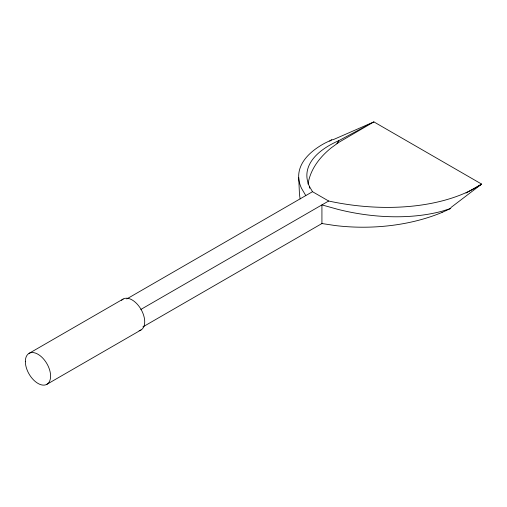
<?xml version="1.0" encoding="UTF-8"?>
<svg xmlns="http://www.w3.org/2000/svg" width="507" height="507" viewBox="0 0 507 507"><rect width="100%" height="100%" fill="white"/><g stroke="black" fill="none" stroke-linecap="round" stroke-linejoin="round"><path stroke-width="0.76" d="M442.079 212.427L450.45 208.567L451.116 207.382L481.65 184.104L373.887 121.889L333.543 139.526L331.527 139.9L324.791 143.189A132.086 57.272 2.9 0 0 301.538 188.357L305.791 195.582M336.933 143.69L338.777 140.673L373.887 121.889L339.056 142.214L331.464 147.67A126.446 73.002 0 0 0 308.047 184.079M329.702 141.231L331.527 139.9M29.051 353.373L123.163 299.035M126.763 298.94L312.508 191.703L328.65 201.019A155.275 84.77 9.3 0 0 481.65 184.104L466.003 193.059M140.845 309.447L328.65 201.019M142.898 326.901L321.926 223.536L334.943 225.514A134.805 77.825 0 0 0 442.066 212.414M46.91 384.306L141.022 329.968M450.45 208.567L442.446 211.096A131.947 70.131 11.3 0 1 337.992 209.385L321.926 204.904L321.926 223.536M338.777 140.673A123.955 53.742 2.9 0 0 309.555 186.677L312.508 191.703M298.699 177.513L299.384 192.438A134.938 77.907 0 0 0 300.157 198.902M309.555 186.677L309.619 188.198M121.591 300.34A17.859 10.311 60 0 1 141.022 309.346A17.859 10.311 60 0 1 139.102 330.678M25.35 361.548A17.859 10.311 60 0 0 44.293 385.111A17.859 10.311 60 0 0 44.293 359.856A17.859 10.311 60 0 0 25.35 361.548"/></g></svg>
